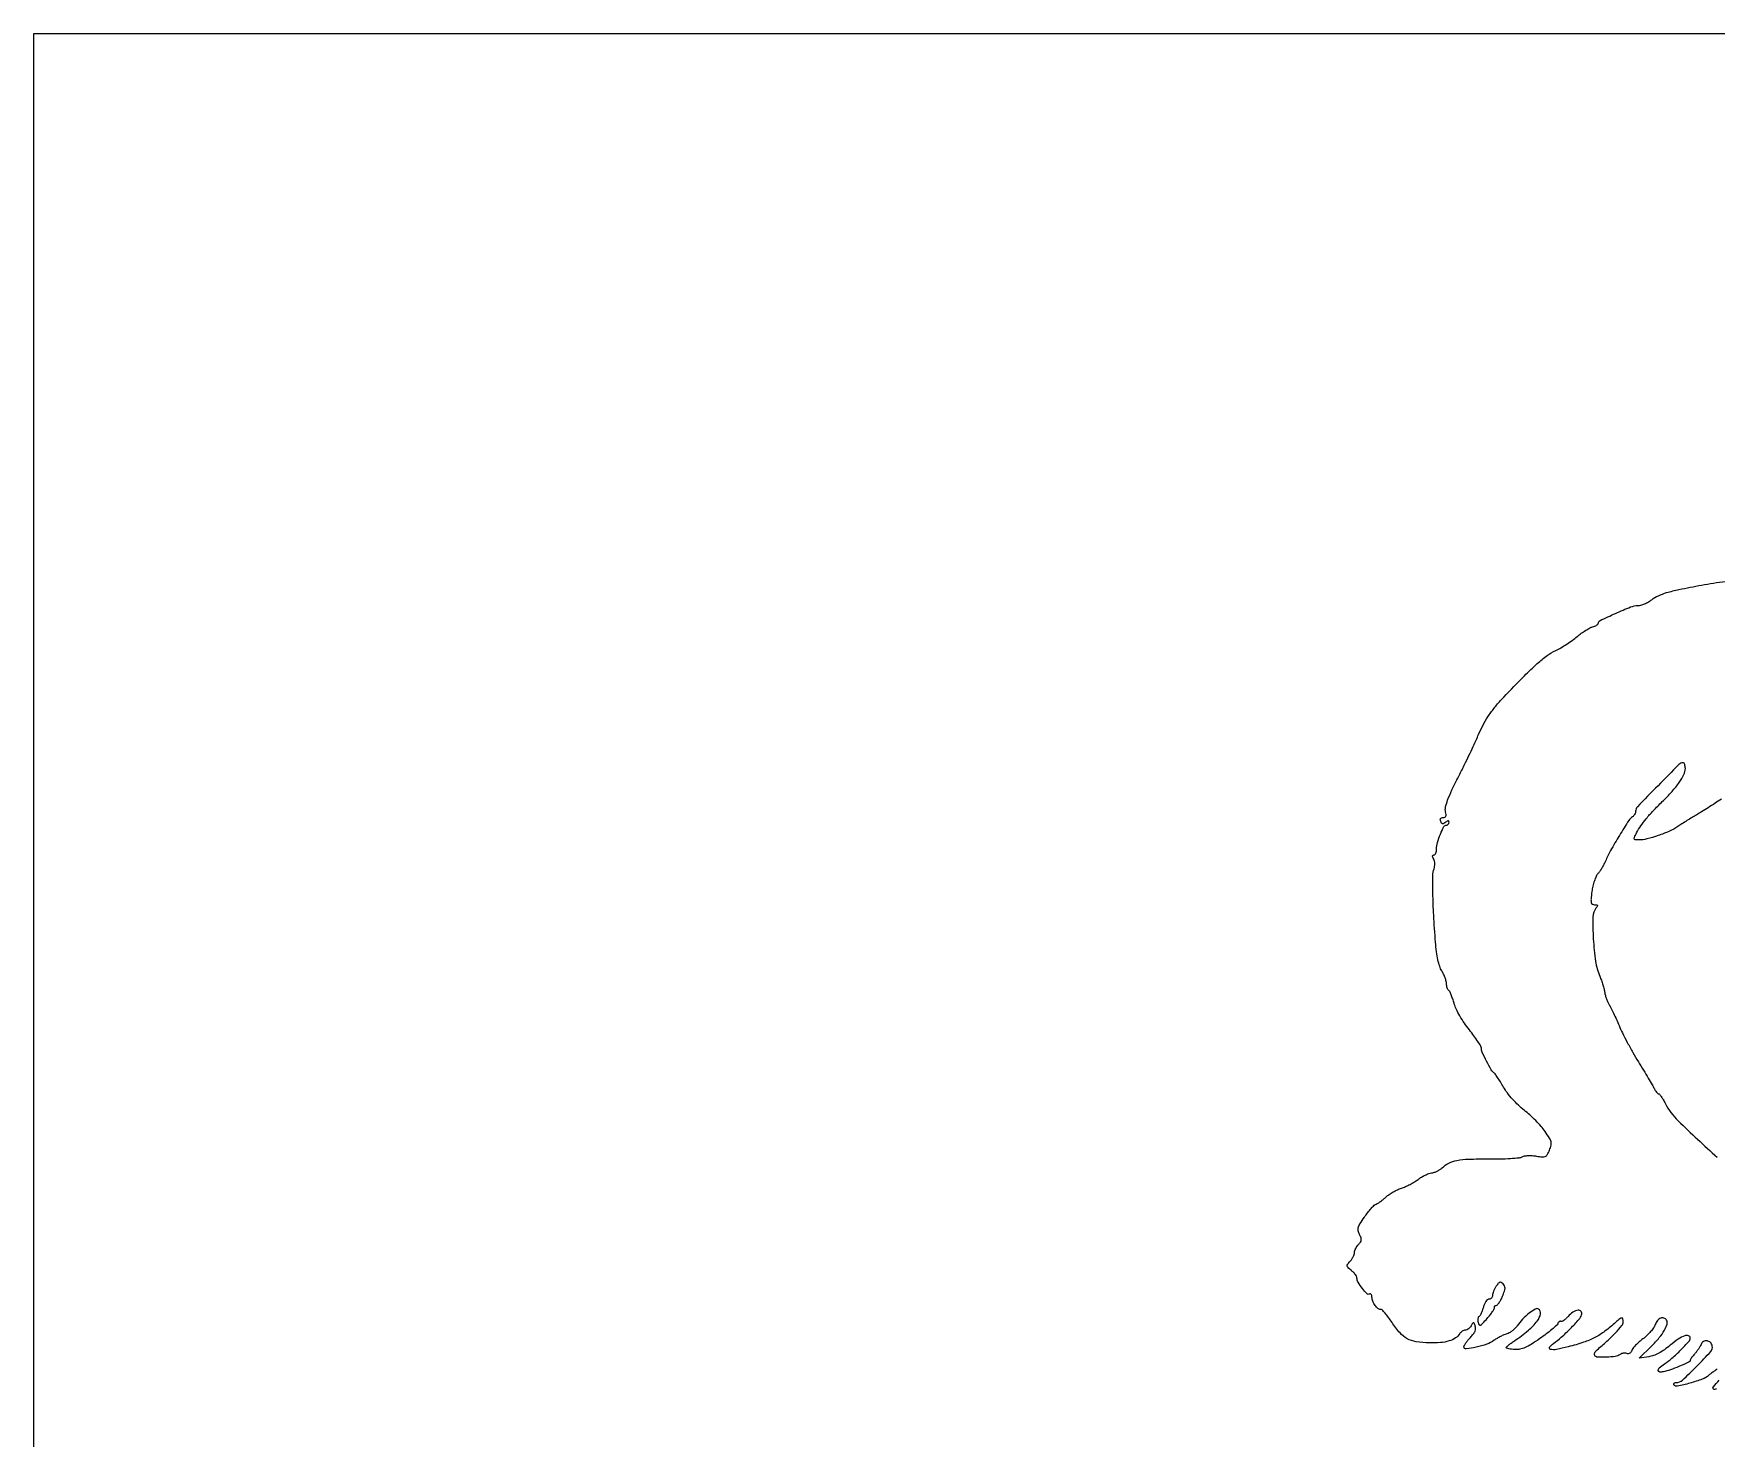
# Model space of a CAD drawing. Extents: x 0 to 1938, y 0 to 2000.
# Drawn here: x 0 to 676, y 1436 to 2000 of the extents above; entities that cross this region are included whole.
import ezdxf

# ---------------------------------------------------------------- set-up
doc = ezdxf.new("R2010")
doc.units = 0

msp = doc.modelspace()

# ---------------------------------------------------------------- linework, layer by layer
msp.add_lwpolyline([(969, 2000), (0, 2000), (0, 1000), (0, 0)])
for points in [[(676.74382, 1463.336987, 0.011851), (675.573438, 1462.564592, 0.011818), (674.428975, 1461.728966, 0.019046), (673.5, 1460.9585, -0.093432), (670.823062, 1459.338689, -0.022416), (665.86116, 1457.732749, -0.015376), (660.806234, 1456.509426, -0.315899), (659.441281, 1457.09501, -0.139601), (659.343912, 1457.438574, -0.191183), (659.461648, 1457.734159, -0.138517), (659.795571, 1457.933712, -0.065938), (660.296036, 1458, 0.187599), (662.809388, 1458.977402, 0.011914), (668.616949, 1464.559442, 0.01069), (674.207592, 1470.44164, 0.236482), (674.82882, 1472.650349, 0.147259), (674.085002, 1474.069826, 0.16347), (672.710392, 1474.770914, 0.17489), (671.261194, 1474.479085, 0.166778), (670.297465, 1473.323907, -0.037667), (669.903467, 1472.487164, -0.017637), (669.276678, 1471.46632, -0.017362), (668.5409, 1470.437067, -0.023288), (667.800489, 1469.561439, 0.014714), (667.111003, 1468.773822, 0.019062), (666.528894, 1468.010501, 0.017037), (666.096755, 1467.349948, 0.137165), (666, 1467.003886, -0.287375), (665.565477, 1466.3103, -0.008399), (662.288815, 1464.789025, -0.016869), (658.794364, 1463.376536, -0.027898), (655.75, 1462.452745, -0.055429), (653.728335, 1462.192376, -0.401761), (653.07419, 1462.797764, -0.232665), (653.544948, 1463.920105, -0.034115), (655.569603, 1465.453649, 0.034423), (658.626054, 1467.771674, 0.016919), (662.194474, 1471.106091, 0.010229), (665.465024, 1474.512915, 0.188314), (666, 1475.882979, 0.335493), (665.309199, 1476.79663, 0.157631), (663.741675, 1476.739129, 0.063765), (661.184019, 1475.418251, 0.023247), (657.933594, 1472.944402, -0.022599), (655.632809, 1471.188593, -0.029088), (653.363353, 1469.801842, -0.032495), (651.217805, 1468.829826, -0.053781), (649.294814, 1468.332754), (645.5, 1467.776705), (650.360821, 1472.614734, 0.021347), (653.525053, 1476.045118, 0.043955), (655.628986, 1479.026586, 0.060372), (656.669081, 1481.445595, 0.212893), (656.448137, 1483.083916, 0.175101), (655.418207, 1483.900778, 0.178937), (654.114801, 1483.861298, 0.129834), (652.829016, 1482.898708, 0.081984), (651.914703, 1481.25, -0.066959), (651.264322, 1479.989857, -0.026288), (650.058974, 1478.445538, -0.02545), (648.562494, 1476.890445, -0.02891), (646.975266, 1475.564599, 0.019933), (645.419002, 1474.311333, 0.021806), (644.01538, 1472.973424, 0.021894), (642.923043, 1471.732932, 0.092982), (642.457352, 1470.865628, -0.075445), (642.128865, 1470.199166, -0.106778), (641.646236, 1469.749994, -0.118355), (641.060892, 1469.568192, -0.108406), (640.436073, 1469.662905, 0.074131), (639.785368, 1469.807333, 0.053303), (639.040412, 1469.780442, 0.053347), (638.318739, 1469.596799, 0.07468), (637.737265, 1469.275461, -0.127555), (635.851905, 1468.477895, -0.027511), (632.29401, 1468.151597, -0.023338), (628.762684, 1468.18769, -0.244805), (627.559129, 1468.904328, -0.162887), (627.448526, 1469.375349, -0.080132), (627.603905, 1469.978268, -0.066112), (627.990183, 1470.616615, -0.052362), (628.558413, 1471.190053, 0.014671), (632.477064, 1474.5902, 0.01876), (635.869149, 1477.956115, 0.014995), (638.483842, 1480.926686, 0.17469), (639, 1482.358958, 0.05348), (638.871053, 1483.561071, 0.363406), (638.433595, 1483.900546, 0.161846), (637.662883, 1483.612118, 0.014488), (636.071676, 1482.25, -0.023318), (631.651752, 1478.599629, -0.041514), (627.658112, 1476.091803, -0.038764), (623.120198, 1474.171856, -0.017662), (616.940331, 1472.344895, -0.015063), (612.14164, 1471.261734, -0.106232), (609.763206, 1471.308822, -0.539594), (609.44756, 1472.174364, -0.081803), (611.060332, 1473.730753, 0.032908), (614.146618, 1476.176675, 0.015242), (617.834652, 1479.727409, 0.012046), (621.175568, 1483.315139, 0.096607), (622.317267, 1485.25, 0.260632), (622.098595, 1486.528094, 0.261063), (620.895611, 1487.009555, 0.111646), (618.811137, 1486.242988, 0.070196), (616.842707, 1484.534108, -0.024876), (615.96717, 1483.622908, -0.037187), (615.109754, 1482.92774, -0.041697), (614.376493, 1482.504403, -0.253695), (613.954106, 1482.528364, 0.175987), (613.629541, 1482.595905, 0.119059), (613.275131, 1482.454251, 0.088915), (612.942746, 1482.115689, 0.05817), (612.68822, 1481.629898, -0.11756), (612.174106, 1480.879149, -0.009681), (610.373709, 1479.309809, -0.012541), (608.116912, 1477.512674, -0.009331), (605.54114, 1475.639567, -0.011996), (602.046921, 1473.319692, -0.037963), (599.565507, 1472.008168, -0.055738), (597.505421, 1471.37324, -0.064764), (595.45971, 1471.253926, -0.013525), (594.135327, 1471.384315, -0.021937), (593.02054, 1471.574591, -0.017628), (592.163513, 1471.791759, -0.33612), (592.008838, 1472, -0.20919), (592.136819, 1472.284986, -0.009432), (592.964928, 1473.007509, -0.014459), (594.013754, 1473.837816, -0.009711), (595.256833, 1474.72769, 0.022829), (600.887054, 1478.985826, 0.056766), (604.455986, 1482.709247, 0.108679), (605.795324, 1485.596777, 0.318954), (604.988216, 1487.507283, 0.277883), (603.6823, 1487.522283, 0.033145), (601.188335, 1485.827513, 0.035954), (598.554078, 1483.446193, 0.040678), (596.404821, 1480.802469, -0.042938), (595.521635, 1479.726052, -0.034006), (594.399478, 1478.722058, -0.035056), (593.221082, 1477.929964, -0.069065), (592.176805, 1477.508239, 0.037792), (591.07735, 1477.142118, 0.017867), (589.719395, 1476.514837, 0.017592), (588.338058, 1475.753667, 0.023736), (587.149683, 1474.964363, -0.073101), (584.1851, 1473.391433, -0.031987), (579.895835, 1472.167721, -0.026876), (575.893866, 1471.520972, -0.445757), (575, 1472.324386, -0.13056), (575.152469, 1472.89834, -0.021181), (575.772532, 1473.883723, -0.02213), (576.622967, 1475.006451, -0.017868), (577.629897, 1476.135583, 0.029277), (578.768981, 1477.473102, 0.061476), (579.451159, 1478.653275, 0.082322), (579.707575, 1479.714688, 0.110565), (579.562647, 1480.690302, 0.01316), (579.103042, 1481.795736, 0.286181), (578.824121, 1481.983699, 0.267962), (578.518505, 1481.821435, 0.011883), (577.88306, 1480.75, -0.055221), (577.403303, 1480.080648, -0.05134), (576.77778, 1479.514062, -0.055032), (576.108092, 1479.127546, -0.103745), (575.5, 1479, 0.083366), (574.905018, 1478.900103, 0.054793), (574.275903, 1478.602258, 0.053532), (573.709478, 1478.163913, 0.06804), (573.29969, 1477.645985, -0.116078), (571.635249, 1475.910849, -0.069477), (569.032601, 1474.6972, -0.053623), (565.520963, 1474.020159, -0.028928), (561.111876, 1473.907798, -0.030387), (555.737583, 1474.409685, -0.086721), (552.193282, 1475.611356, -0.088356), (549.304181, 1477.929293, -0.032336), (546.106429, 1482.10317, 0.012757), (544.652009, 1484.163829, 0.018903), (543.265638, 1485.885531, 0.014432), (542.055813, 1487.19837, 0.227892), (541.5, 1487.400766, -0.201085), (540.416662, 1487.733469, -0.065295), (539.25665, 1488.989821, -0.060996), (538.355513, 1490.665919, -0.088703), (538.031803, 1492.309017, 0.051199), (537.953191, 1492.961594, 0.109166), (537.738054, 1493.41897, 0.181254), (537.428645, 1493.610825, 0.18973), (537.076467, 1493.547259, -0.349292), (536.061402, 1493.668124, -0.028298), (534.159307, 1495.821076, -0.032549), (532.472531, 1498.276294, -0.135033), (532, 1499.994078, 0.126167), (531.852011, 1500.571224, 0.034912), (531.341614, 1501.36435, 0.032907), (530.61651, 1502.212413, 0.029246), (529.758688, 1502.99432, -0.01838), (528.424767, 1504.158169, -0.172607), (528.082166, 1504.824714, -0.195059), (528.260175, 1505.515099, -0.02449), (529.258688, 1506.733353, 0.036564), (529.925092, 1507.587645, 0.032618), (530.488489, 1508.562219, 0.034105), (530.878075, 1509.507941, 0.08082), (531, 1510.257312, -0.079221), (531.116444, 1510.987625, -0.037958), (531.480273, 1511.867466, -0.036404), (532.009279, 1512.748463, -0.042992), (532.634972, 1513.492115, 0.044333), (533.438045, 1514.45179, 0.128662), (533.734226, 1515.257511, 0.115348), (533.613312, 1516.158984, 0.032107), (533.018907, 1517.464673, -0.069009), (532.480947, 1518.922126, -0.122762), (532.517195, 1520.1934, -0.070669), (533.199285, 1521.746118, -0.011907), (534.978548, 1524.468821, -0.014848), (536.31883, 1526.298071, -0.017757), (537.690968, 1527.935296, -0.016685), (538.929345, 1529.221608, -0.101499), (539.703704, 1529.716542, 0.049607), (540.451603, 1530.092262, 0.01505), (541.504075, 1530.804242, 0.014912), (542.642332, 1531.677998, 0.015726), (543.705912, 1532.603253, -0.036961), (544.92147, 1533.573267, -0.020315), (546.535993, 1534.583257, -0.020153), (548.266474, 1535.479942, -0.030276), (549.846822, 1536.106109, 0.026031), (551.468232, 1536.732687, 0.015564), (553.327939, 1537.635478, 0.015563), (555.128415, 1538.652509, 0.025964), (556.567439, 1539.63115, -0.027629), (557.916545, 1540.542089, -0.023414), (559.433118, 1541.354589, -0.024072), (560.887736, 1541.964253, -0.058964), (562.015474, 1542.229443, 0.053225), (563.061161, 1542.462746, 0.032041), (564.237827, 1542.946317, 0.031819), (565.35888, 1543.584623, 0.047504), (566.237968, 1544.289934, -0.078111), (568.89679, 1546.168828, -0.067862), (572.134343, 1547.255255, -0.040281), (576.862257, 1547.766568, -0.009425), (584.837914, 1547.833264, 0.007916), (589.494607, 1547.858153, 0.010656), (593.70684, 1548.037224, 0.007958), (597.197627, 1548.316073, 0.104017), (598.431392, 1548.701667, -0.084953), (599.391729, 1549.042136, -0.030984), (600.830911, 1549.200008, -0.029153), (602.485112, 1549.181847, -0.027907), (604.150639, 1548.972454, 0.018258), (606.57427, 1548.620144, 0.135145), (607.715354, 1548.805251, 0.159684), (608.506365, 1549.536525, 0.028369), (609.397389, 1551.375439, 0.03941), (610.030272, 1553.313085, 0.11829), (610.032259, 1554.695778, 0.081788), (609.39681, 1556.210307, 0.012805), (607.599072, 1558.918162, 0.027847), (606.035024, 1560.903033, 0.013973), (603.855863, 1563.237529, 0.01383), (601.460819, 1565.533111, 0.019883), (599.208123, 1567.418162, -0.027108), (596.921779, 1569.388206, -0.019159), (594.568628, 1571.829293, -0.019342), (592.452693, 1574.392675, -0.031939), (590.896822, 1576.728869, 0.007134), (589.679408, 1578.769325, 0.009686), (588.519035, 1580.573373, 0.006991), (587.504139, 1582.041241, 0.099907), (587.042269, 1582.473877, -0.12623), (585.968104, 1583.590343, -0.0109), (584.081256, 1587.101062, -0.011824), (582.363649, 1590.677633, -0.106416), (582, 1592.366908, 0.13642), (581.781137, 1593.154145, 0.01017), (580.581514, 1595.056258, 0.013497), (579.020791, 1597.289283, 0.009825), (577.171112, 1599.689137, -0.020383), (575.18411, 1602.382916, -0.018402), (573.350245, 1605.321182, -0.019107), (571.877894, 1608.128944, -0.042967), (571.033938, 1610.378784, 0.013111), (570.469888, 1612.207302, 0.017421), (569.856506, 1613.835549, 0.014804), (569.267643, 1615.137649, 0.141661), (568.862826, 1615.584778, -0.129292), (568.531131, 1615.93372, -0.045831), (568.253455, 1616.570319, -0.041754), (568.063729, 1617.3584, -0.038216), (568, 1618.190983, 0.063593), (567.870903, 1619.201914, 0.023739), (567.44517, 1620.570926, 0.023066), (566.834194, 1622.036034, 0.025863), (566.111218, 1623.381966, -0.056471), (565.247019, 1625.257282, -0.025804), (564.533664, 1627.861099, -0.02163), (563.967664, 1631.108596, -0.013008), (563.564291, 1635, -0.005219), (562.844975, 1645.746257, -0.009055), (562.502554, 1654.684699, -0.007457), (562.46536, 1661.745319, -0.08865), (562.970426, 1664.422213, 0.053599), (563.226078, 1665.398045, 0.045036), (563.289275, 1666.465781, 0.04656), (563.162617, 1667.482436, 0.073433), (562.850518, 1668.302626, -0.031147), (562.490707, 1669.051443, -0.111555), (562.404851, 1669.571977, -0.22481), (562.572014, 1669.877247, -0.158185), (562.95031, 1670, 0.210788), (563.351705, 1670.177087, 0.081202), (563.691654, 1670.698501, 0.06182), (563.923006, 1671.467511, 0.042212), (564, 1672.377876, -0.068989), (564.363991, 1675.003373, -0.02992), (565.526716, 1678.339717, -0.02307), (566.954806, 1681.363008, -0.277666), (568.01342, 1682, 0.113012), (568.389768, 1682.086164, 0.100232), (568.710192, 1682.329718, 0.094134), (568.925184, 1682.693846, 0.086625), (569, 1683.122445, 0.090643), (568.917619, 1683.573139, 0.31693), (568.686234, 1683.729874, 0.146566), (568.28543, 1683.601701, 0.023042), (567.616783, 1683.096921, -0.041542), (566.902096, 1682.597744, -0.180973), (566.401765, 1682.512588, -0.20302), (566.004495, 1682.77863, -0.053479), (565.648168, 1683.474477, -0.073798), (565.504366, 1684.120334, -0.164439), (565.62945, 1684.601738, -0.169758), (566.016688, 1684.898763, -0.079669), (566.648016, 1685, 0.094515), (567.346389, 1685.133203, 0.197558), (567.73792, 1685.510609, 0.133187), (567.838645, 1686.18226, 0.035915), (567.635778, 1687.25, -0.120556), (567.598586, 1689.146872, -0.034362), (568.444391, 1691.991119, -0.021926), (570.189757, 1696.101091, -0.00581), (573.336644, 1702.5, 0.00209), (575.688892, 1707.194561, 0.004539), (577.447509, 1710.823725, 0.004665), (579.110264, 1714.422387, 0.002337), (581.148046, 1719, -0.021387), (583.050648, 1722.870109, -0.025201), (585.184675, 1726.350206, -0.023936), (587.753132, 1729.740575, -0.016353), (590.972423, 1733.345861, -0.003747), (599.288436, 1741.937528, -0.015597), (604.498171, 1746.919124, -0.025862), (608.396666, 1750.072418, -0.045799), (611.94724, 1752.185652, 0.020592), (613.978227, 1753.259875, 0.011941), (616.329749, 1754.706695, 0.011924), (618.622054, 1756.272589, 0.019621), (620.473182, 1757.716339, -0.017692), (622.161429, 1759.043561, -0.017413), (623.948056, 1760.255497, -0.017582), (625.585253, 1761.206104, -0.061324), (626.723182, 1761.645371, 0.030966), (627.595004, 1761.922542, 0.042916), (628.331185, 1762.283171, 0.049908), (628.847742, 1762.668591, 0.210541), (629, 1763.014152, -0.287953), (629.724086, 1764.167201, -0.006393), (635.942013, 1767.068234, -0.01154), (642.008189, 1769.637798, -0.091907), (644.980605, 1770.222713, 0.068164), (646.146363, 1770.395463, 0.029626), (647.6248, 1770.922549, 0.028635), (649.153606, 1771.678012, 0.03386), (650.498714, 1772.566817, -0.054408), (653.149209, 1774.166051, -0.037426), (656.436905, 1775.401186, -0.020725), (661.427471, 1776.63892, -0.004066), (670.5, 1778.41701, -0.017822), (680.1942, 1779.879782, -0.005617)], [(678.49717, 1692.395593, -0.003468), (675.955108, 1690.731552, -0.00268), (673.162305, 1688.952034, -0.002709), (670.536327, 1687.318336, -0.006496), (668.567608, 1686.143245, 0.004902), (666.753975, 1685.068546, 0.003102), (664.659361, 1683.781602, 0.003115), (662.617159, 1682.491613, 0.00574), (660.974897, 1681.413098, -0.043499), (657.594791, 1679.541772, -0.02207), (653.066249, 1677.761579, -0.021749), (648.530455, 1676.423218, -0.05974), (645.22432, 1676.010824, -0.026596), (643.862664, 1676.076812, -0.308825), (643.475495, 1676.403363, -0.179298), (643.52858, 1677.035608, -0.009665), (644.43081, 1678.866202, -0.030681), (646.09482, 1681.651078, -0.02189), (648.275338, 1684.557196, -0.018316), (651.096614, 1687.747393, -0.010375), (654.730354, 1691.409711, 0.017736), (658.643238, 1695.471228, 0.030525), (661.559997, 1699.150843, 0.036623), (663.439239, 1702.314383, 0.116221), (664, 1704.69428, 0.035772), (663.93674, 1705.577359, 0.054188), (663.745394, 1706.322695, 0.070879), (663.465515, 1706.833686, 0.236303), (663.133257, 1707, 0.198572), (661.411878, 1706.288303, 0.002572), (653.012475, 1697.824287, 0.002615), (644.71001, 1689.28255, 0.193867), (644, 1687.520193, -0.078019), (643.905377, 1686.917478, -0.053091), (643.623399, 1686.281835, -0.052461), (643.208427, 1685.710819, -0.07007), (642.717953, 1685.29969, 0.111895), (641.255141, 1683.850937, 0.005061), (637.49283, 1677.813025, 0.00908), (633.944453, 1671.742472, 0.028517), (631.87527, 1667.5, -0.021247), (631.266913, 1666.20526, -0.014707), (630.475236, 1664.79375, -0.014858), (629.63279, 1663.480223, -0.029294), (628.874287, 1662.5, 0.074011), (628.155618, 1661.377255, 0.024314), (627.438717, 1659.545313, 0.023615), (626.830268, 1657.406621, 0.024637), (626.436299, 1655.25, 0.008695), (626.092739, 1652.250214, 0.073979), (626.161703, 1650.900389, 0.207153), (626.613049, 1650.250831, 0.139649), (627.493614, 1650, -0.032279), (628.354132, 1649.944389, -0.266975), (628.654033, 1649.716, -0.248868), (628.619107, 1649.327514, -0.028817), (628.082665, 1648.599605, 0.17163), (626.820078, 1645.170329, 0.016997), (627.008597, 1636.262491, 0.02197), (627.908505, 1627.209936, 0.066514), (629.591791, 1621.263346, -0.015631), (630.242994, 1619.620673, -0.012123), (630.851643, 1617.795749, -0.0123), (631.336606, 1616.064177, -0.02873), (631.592019, 1614.74346, 0.032631), (631.837582, 1613.524715, 0.020487), (632.274318, 1612.137637, 0.020546), (632.818808, 1610.801972, 0.035003), (633.394538, 1609.74346, -0.024884), (634.107583, 1608.493383, -0.006141), (635.148754, 1606.372385, -0.006269), (636.282139, 1603.910926, -0.006239), (637.35534, 1601.417852, 0.017087), (638.688121, 1598.497861, 0.007123), (640.675, 1594.649591, 0.007037), (642.921015, 1590.585989, 0.009046), (645.10533, 1586.917852, -0.002381), (647.184086, 1583.530519, -0.002834), (649.112064, 1580.314098, -0.002455), (650.709132, 1577.584669, -0.018303), (651.413295, 1576.257802, 0.024424), (651.882808, 1575.398649, 0.032558), (652.395123, 1574.671958, 0.034098), (652.880009, 1574.148678, 0.188331), (653.229676, 1574.007802, -0.223896), (653.608776, 1573.824106, -0.016914), (654.313676, 1572.887614, -0.020749), (655.100529, 1571.659775, -0.01417), (655.895238, 1570.205351, 0.083097), (661.156489, 1563.102795, 0.008129), (676.806145, 1548.489458, 0.005051)], [(676.526564, 1455.386485, -0.032846), (675.688266, 1455.228543, -0.230442), (675.306233, 1455.360433, -0.389228), (675.264972, 1456.318841, -0.017711), (677.661655, 1458.971406, -0.020876)]]:
    msp.add_lwpolyline(points, format="xyb")
msp.add_lwpolyline([(587.984342, 1496.733834, 0.027072), (587.418793, 1495.768458, 0.024509), (586.93999, 1494.715564, 0.025298), (586.605472, 1493.729957, 0.068393), (586.502571, 1493, -0.094533), (586.39128, 1492.427434, -0.096452), (586.077327, 1491.940625, -0.098555), (585.610258, 1491.614726, -0.103553), (585.062248, 1491.5, 0.180015), (584.4526, 1491.273158, 0.060732), (583.805063, 1490.559774, 0.051082), (583.220853, 1489.524262, 0.03953), (582.797733, 1488.29923, -0.020093), (582.414874, 1487.033492, -0.023995), (581.950446, 1485.877058, -0.023757), (581.473694, 1484.955402, -0.123711), (581.078045, 1484.548234, 0.152015), (580.773447, 1484.197776, 0.06471), (580.597037, 1483.59462, 0.055676), (580.564255, 1482.851138, 0.047186), (580.690757, 1482.074545, 0.09738), (581.101091, 1481.224928, 0.353229), (581.64273, 1481.087995, 0.097662), (582.491635, 1481.701991, 0.00788), (584.346877, 1483.757842, 0.014138), (585.53665, 1485.199057, 0.020292), (586.500333, 1486.545315, 0.016687), (587.195964, 1487.686776, 0.205486), (587.25, 1488.182301, -0.120302), (587.232151, 1488.493684, -0.138643), (587.363245, 1488.759801, -0.124079), (587.628884, 1488.937909, -0.086149), (587.98658, 1489, 0.215598), (588.459812, 1489.214003, 0.030146), (589.135897, 1490.083093, 0.029995), (589.851724, 1491.27487, 0.021288), (590.51374, 1492.687126, 0.016292), (591.269653, 1494.676064, 0.070548), (591.507302, 1495.91339, 0.117707), (591.335049, 1496.831591, 0.09166), (590.757611, 1497.670961, 0.067161), (590.024735, 1498.229575, 0.213933), (589.426228, 1498.286995, 0.141019), (588.815782, 1497.863916, 0.025126)], format="xyb", close=True)

doc.saveas('drawing.dxf')
